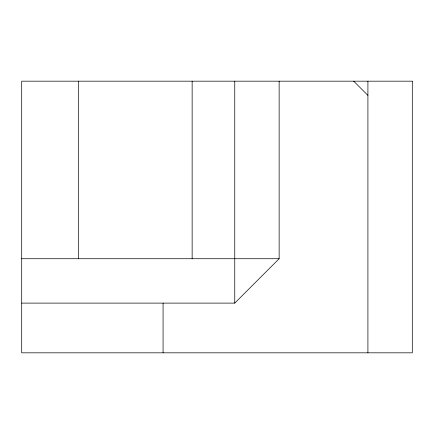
<?xml version="1.0" encoding="UTF-8"?>
<svg xmlns="http://www.w3.org/2000/svg" width="434" height="434" viewBox="0 0 434 434"><rect width="100%" height="100%" fill="white"/><g stroke="black" fill="none" stroke-linecap="round" stroke-linejoin="round"><path stroke-width="0.65" d="M21.7 303.111L234.756 303.111L279.143 258.724L279.143 81.18M21.7 258.724L279.143 258.724M353.71 81.18L367.913 95.382M367.913 81.18L367.913 352.82M234.756 81.18L234.756 303.111M192.143 81.18L192.143 258.724M163.07 303.111L163.07 352.82M78.516 81.18L78.516 258.724M412.3 81.18L21.7 81.18L21.7 352.82L412.3 352.82L412.3 81.18"/></g></svg>
